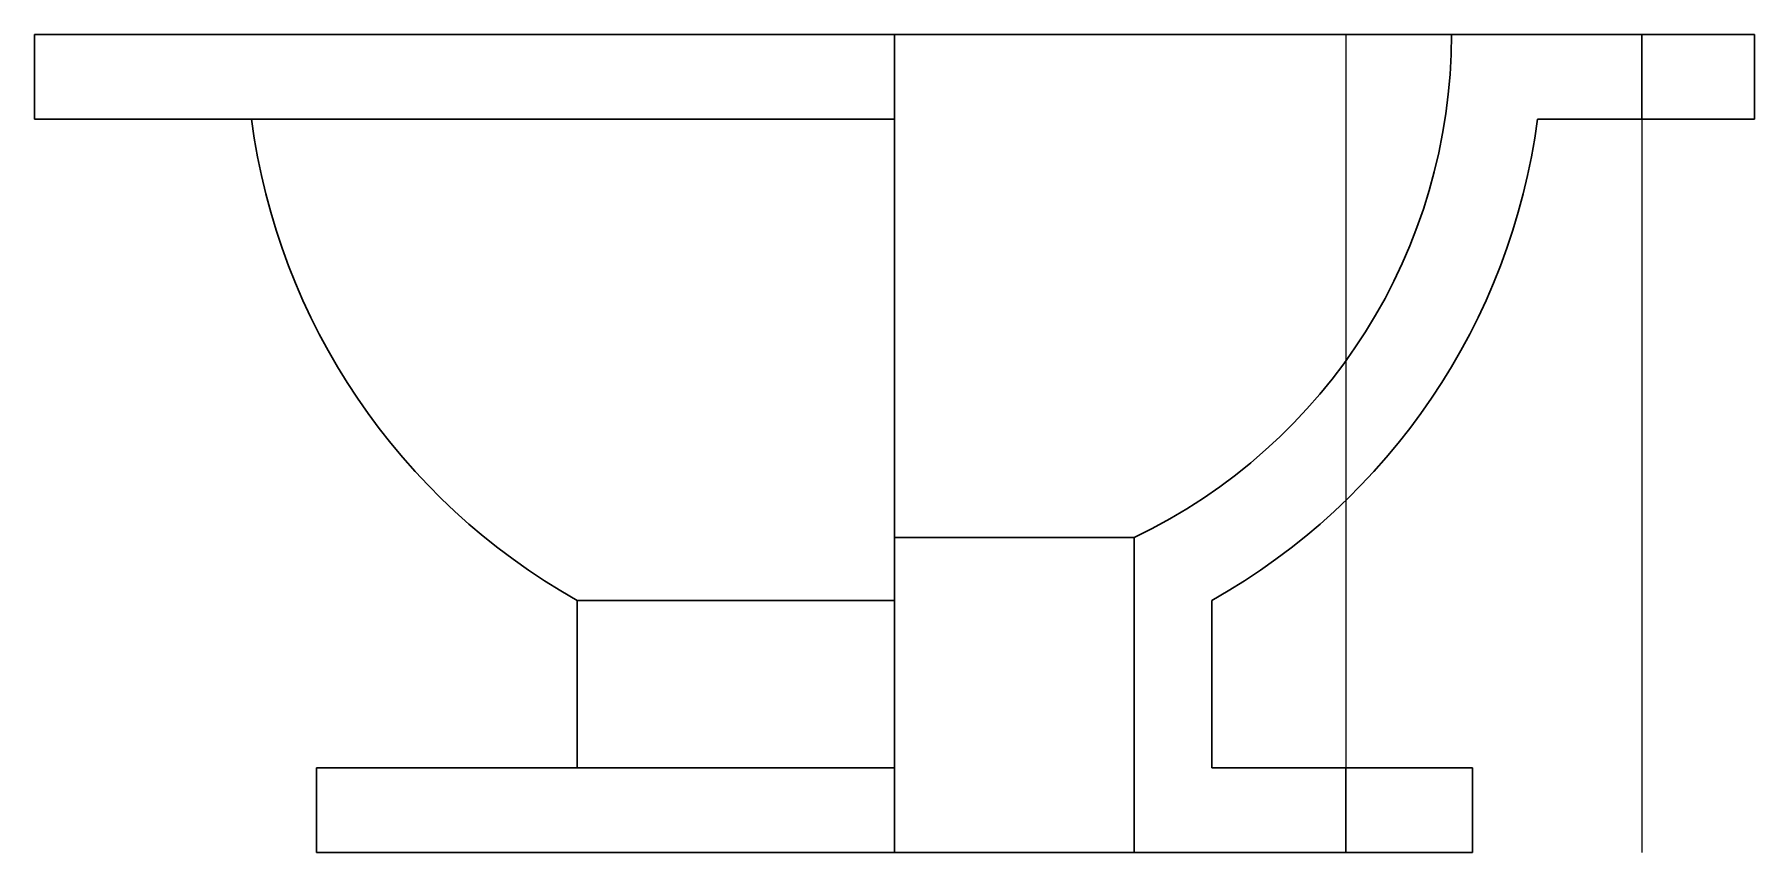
# Model space of a CAD drawing. Header units: millimetres. Extents: x 2534 to 17250, y -878 to 451.
# Drawn here: x 8999 to 9609, y -69 to 221 of the extents above; entities that cross this region are included whole.
import ezdxf

# ---------------------------------------------------------------- set-up
doc = ezdxf.new("R2010")
doc.units = ezdxf.units.MM
doc.header["$LTSCALE"] = 0.3
doc.layers.add('Contorno', color=5, linetype='Continuous', lineweight=30)

msp = doc.modelspace()

# ---------------------------------------------------------------- linework, layer by layer
at = {"color": 252, "true_color": 0x939598}
for p, q in [((9463.781, 220.554), (9463.781, -39.446)), ((9568.781, 190.554), (9568.781, -69.446))]:
    msp.add_line(p, q, dxfattribs=at)
at = {"layer": 'Contorno'}
for p, q in [((9303.781, 220.554), (8998.781, 220.554)), ((8998.781, 220.554), (8998.781, 190.554)), ((9303.781, 220.554), (9608.781, 220.554)), ((9303.781, 220.554), (9303.781, -69.446)), ((9568.781, 220.554), (9568.781, 190.554)), ((9608.781, 220.554), (9608.781, 190.554)), ((9303.781, 190.554), (8998.781, 190.554)), ((9531.816, 190.554), (9608.781, 190.554)), ((9388.781, 42.281), (9303.781, 42.281)), ((9388.781, 42.281), (9388.781, -69.446)), ((9191.281, 19.945), (9191.281, -39.446)), ((9191.281, 19.945), (9303.781, 19.945)), ((9416.281, 19.945), (9416.281, -39.446)), ((9303.781, -39.446), (9098.781, -39.446)), ((9098.781, -39.446), (9098.781, -69.446)), ((9416.281, -39.446), (9508.781, -39.446)), ((9463.781, -39.446), (9463.781, -69.446)), ((9508.781, -39.446), (9508.781, -69.446)), ((9303.781, -69.446), (9098.781, -69.446)), ((9303.781, -69.446), (9508.781, -69.446))]:
    msp.add_line(p, q, dxfattribs=at)
for radius, start, end in [(197.5, 295.491662, 0), (230, 187.494717, 240.716556), (230, 299.283444, 352.505283)]:
    msp.add_arc((9303.781, 220.554), radius, start, end, dxfattribs=at)

doc.saveas('drawing.dxf')
